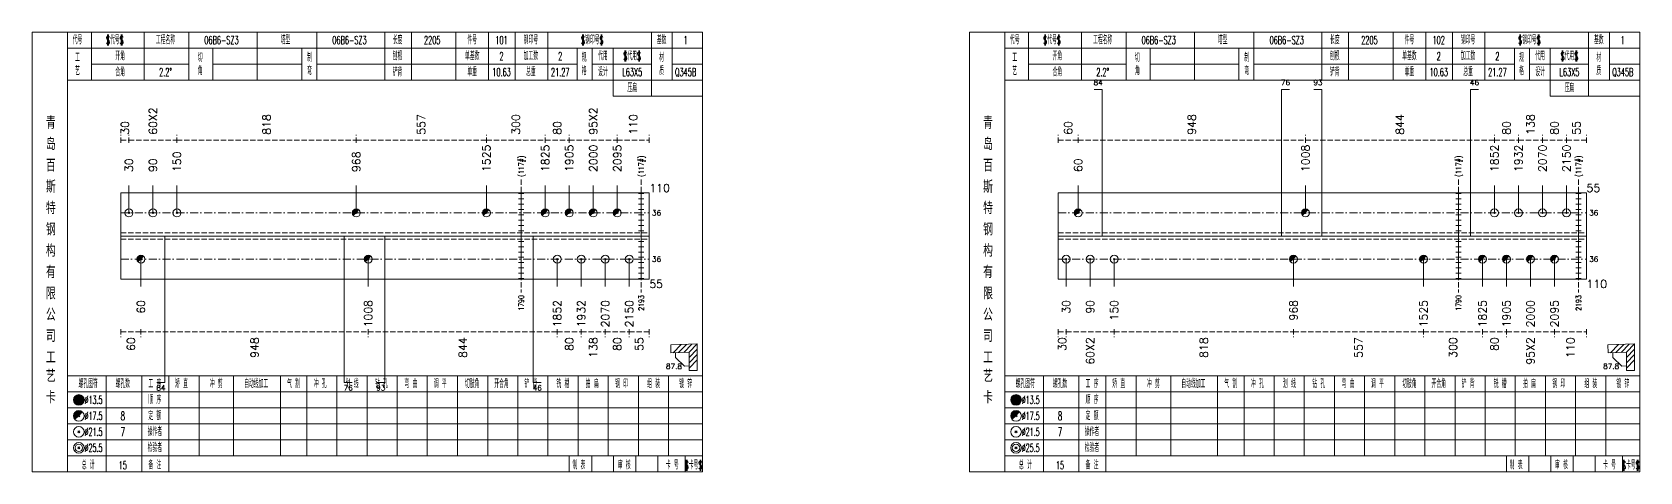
# Model space of a CAD drawing. Extents: x -533 to 8774, y 0 to 7979.
# Drawn here: x 0 to 603, y 7758 to 7923 of the extents above; entities that cross this region are included whole.
import ezdxf
from ezdxf.enums import TextEntityAlignment as Align

# ---------------------------------------------------------------- set-up
doc = ezdxf.new("R2010")
doc.units = 0
doc.header["$MEASUREMENT"] = 0
doc.linetypes.add('一点画线', pattern=[5.2, 3, -1, 0.2, -1])
doc.linetypes.add('虚线', pattern=[2.75, 2, -0.75])
doc.layers.get('0').update_dxf_attribs({"linetype": 'CONTINUOUS', "lineweight": 25})
for name, color, linetype, lineweight in [('1', 7, 'CONTINUOUS', 25), ('2', 7, 'CONTINUOUS', 25), ('4', 7, 'CONTINUOUS', 25), ('5', 7, 'CONTINUOUS', 25)]:
    doc.layers.add(name, color=color, linetype=linetype, lineweight=lineweight)
doc.styles.get("Standard").update_dxf_attribs({"font": 'simplex.shx', "width": 0.7, "height": 3, "bigfont": 'gbhzfs.shx'})

# ---------------------------------------------------------------- blocks, each defined once
blk = doc.blocks.new('孔17.5')
at = {"layer": '5', "color": 7, "linetype": 'Continuous', "lineweight": 0}
for p, q in [((-0.2, -0.2), (0.2, 0.2)), ((-0.2, 0.2), (0.2, -0.2))]:
    blk.add_line(p, q, dxfattribs=at)
at = {"layer": '5', "color": 7, "linetype": 'Continuous', "lineweight": 13}
blk.add_circle((0, 0), 1, dxfattribs=at)
for radius in [0.9, 0.8, 0.7, 0.6, 0.5, 0.4, 0.3, 0.2, 0.1]:
    blk.add_arc((0, 0), radius, 45, 225, dxfattribs=at)
blk = doc.blocks.new('孔21.5')
at = {"layer": '5', "color": 7, "linetype": 'Continuous', "lineweight": 13}
for p, q in [((-0.2, -0.2), (0.2, 0.2)), ((0.2, -0.2), (-0.2, 0.2))]:
    blk.add_line(p, q, dxfattribs=at)
blk.add_circle((0, 0), 1, dxfattribs=at)

msp = doc.modelspace()

# ---------------------------------------------------------------- linework, layer by layer
at = {"color": 8, "linetype": '虚线', "lineweight": 9}
for p, q in [((33.3, 7881.27), (33.3, 7884.27)), ((33.3, 7882.27), (36.3, 7882.27)), ((36.3, 7881.27), (36.3, 7884.27)), ((36.3, 7881.27), (36.3, 7884.27)), ((36.3, 7882.27), (54.3, 7882.27)), ((54.3, 7881.27), (54.3, 7884.27)), ((54.3, 7881.27), (54.3, 7884.27)), ((54.3, 7882.27), (121.53, 7882.27)), ((121.53, 7881.27), (121.53, 7884.27)), ((121.53, 7881.27), (121.53, 7884.27)), ((121.53, 7882.27), (170.31, 7882.27)), ((170.31, 7881.27), (170.31, 7884.27)), ((170.31, 7881.27), (170.31, 7884.27)), ((170.31, 7882.27), (192.4, 7882.27)), ((192.4, 7881.27), (192.4, 7884.27)), ((192.4, 7881.27), (192.4, 7884.27)), ((192.4, 7882.27), (201.4, 7882.27)), ((201.4, 7881.27), (201.4, 7884.27)), ((201.4, 7881.27), (201.4, 7884.27)), ((201.4, 7882.27), (219.4, 7882.27)), ((219.4, 7881.27), (219.4, 7884.27)), ((219.4, 7881.27), (219.4, 7884.27)), ((219.4, 7882.27), (231.4, 7882.27)), ((231.4, 7881.27), (231.4, 7884.27)), ((384.7, 7881.27), (384.7, 7884.27)), ((384.7, 7882.27), (392.2, 7882.27)), ((392.2, 7881.27), (392.2, 7884.27)), ((392.2, 7881.27), (392.2, 7884.27)), ((392.2, 7882.27), (477.43, 7882.27)), ((477.43, 7881.27), (477.43, 7884.27)), ((477.43, 7881.27), (477.43, 7884.27)), ((477.43, 7882.27), (548.3, 7882.27)), ((548.3, 7881.27), (548.3, 7884.27)), ((548.3, 7881.27), (548.3, 7884.27)), ((548.3, 7882.27), (557.3, 7882.27)), ((557.3, 7881.27), (557.3, 7884.27)), ((557.3, 7881.27), (557.3, 7884.27)), ((557.3, 7882.27), (566.3, 7882.27)), ((566.3, 7881.27), (566.3, 7884.27)), ((566.3, 7881.27), (566.3, 7884.27)), ((566.3, 7882.27), (575.3, 7882.27)), ((575.3, 7881.27), (575.3, 7884.27)), ((575.3, 7881.27), (575.3, 7884.27)), ((575.3, 7882.27), (582.8, 7882.27)), ((582.8, 7881.27), (582.8, 7884.27)), ((33.3, 7811.27), (33.3, 7808.27)), ((33.3, 7810.27), (40.8, 7810.27)), ((40.8, 7811.27), (40.8, 7808.27)), ((40.8, 7811.27), (40.8, 7808.27)), ((40.8, 7810.27), (126.03, 7810.27)), ((126.03, 7811.27), (126.03, 7808.27)), ((126.03, 7811.27), (126.03, 7808.27)), ((126.03, 7810.27), (196.9, 7810.27)), ((196.9, 7811.27), (196.9, 7808.27)), ((196.9, 7811.27), (196.9, 7808.27)), ((196.9, 7810.27), (205.9, 7810.27)), ((205.9, 7811.27), (205.9, 7808.27)), ((205.9, 7811.27), (205.9, 7808.27)), ((205.9, 7810.27), (214.9, 7810.27)), ((214.9, 7811.27), (214.9, 7808.27)), ((214.9, 7811.27), (214.9, 7808.27)), ((214.9, 7810.27), (223.9, 7810.27)), ((223.9, 7811.27), (223.9, 7808.27)), ((223.9, 7811.27), (223.9, 7808.27)), ((223.9, 7810.27), (231.4, 7810.27)), ((231.4, 7811.27), (231.4, 7808.27)), ((384.7, 7811.27), (384.7, 7808.27)), ((384.7, 7810.27), (387.7, 7810.27)), ((387.7, 7811.27), (387.7, 7808.27)), ((387.7, 7811.27), (387.7, 7808.27)), ((387.7, 7810.27), (405.7, 7810.27)), ((405.7, 7811.27), (405.7, 7808.27)), ((405.7, 7811.27), (405.7, 7808.27)), ((405.7, 7810.27), (472.93, 7810.27)), ((472.93, 7811.27), (472.93, 7808.27)), ((472.93, 7811.27), (472.93, 7808.27)), ((472.93, 7810.27), (521.71, 7810.27)), ((521.71, 7811.27), (521.71, 7808.27)), ((521.71, 7811.27), (521.71, 7808.27)), ((521.71, 7810.27), (543.8, 7810.27)), ((543.8, 7811.27), (543.8, 7808.27)), ((543.8, 7811.27), (543.8, 7808.27)), ((543.8, 7810.27), (552.8, 7810.27)), ((552.8, 7811.27), (552.8, 7808.27)), ((552.8, 7811.27), (552.8, 7808.27)), ((552.8, 7810.27), (570.8, 7810.27)), ((570.8, 7811.27), (570.8, 7808.27)), ((570.8, 7811.27), (570.8, 7808.27)), ((570.8, 7810.27), (582.8, 7810.27)), ((582.8, 7811.27), (582.8, 7808.27))]:
    msp.add_line(p, q, dxfattribs=at)
at = {"color": 7, "linetype": 'Continuous', "lineweight": 18}
for p, q in [((33.3, 7862.46), (33.3, 7830.08)), ((33.3, 7862.46), (231.4, 7862.46)), ((231.4, 7862.46), (231.4, 7830.08)), ((384.7, 7862.46), (384.7, 7830.08)), ((384.7, 7862.46), (582.8, 7862.46)), ((582.8, 7862.46), (582.8, 7830.08)), ((33.3, 7846.27), (231.4, 7846.27)), ((384.7, 7846.27), (582.8, 7846.27))]:
    msp.add_line(p, q, dxfattribs=at)
at = {"color": 7, "linetype": 'Continuous', "lineweight": 13}
for p, q in [((36.3, 7854.96), (36.3, 7865.27)), ((45.3, 7854.96), (45.3, 7865.27)), ((54.3, 7854.96), (54.3, 7865.27)), ((121.53, 7854.96), (121.53, 7865.27)), ((170.31, 7854.96), (170.31, 7865.27)), ((192.4, 7854.96), (192.4, 7865.27)), ((201.4, 7854.96), (201.4, 7865.27)), ((210.4, 7854.96), (210.4, 7865.27)), ((219.4, 7854.96), (219.4, 7865.27)), ((392.2, 7854.96), (392.2, 7865.27)), ((477.43, 7854.96), (477.43, 7865.27)), ((548.3, 7854.96), (548.3, 7865.27)), ((557.3, 7854.96), (557.3, 7865.27)), ((566.3, 7854.96), (566.3, 7865.27)), ((575.3, 7854.96), (575.3, 7865.27)), ((40.8, 7837.58), (40.8, 7827.27)), ((126.03, 7837.58), (126.03, 7827.27)), ((196.9, 7837.58), (196.9, 7827.27)), ((205.9, 7837.58), (205.9, 7827.27)), ((214.9, 7837.58), (214.9, 7827.27)), ((223.9, 7837.58), (223.9, 7827.27)), ((387.7, 7837.58), (387.7, 7827.27)), ((396.7, 7837.58), (396.7, 7827.27)), ((405.7, 7837.58), (405.7, 7827.27)), ((472.93, 7837.58), (472.93, 7827.27)), ((521.71, 7837.58), (521.71, 7827.27)), ((543.8, 7837.58), (543.8, 7827.27)), ((552.8, 7837.58), (552.8, 7827.27)), ((561.8, 7837.58), (561.8, 7827.27)), ((570.8, 7837.58), (570.8, 7827.27))]:
    msp.add_line(p, q, dxfattribs=at)
at = {"color": 3, "linetype": '一点画线', "lineweight": 13}
for p, q in [((33.3, 7854.96), (231.4, 7854.96)), ((384.7, 7854.96), (582.8, 7854.96)), ((33.3, 7837.58), (231.4, 7837.58)), ((384.7, 7837.58), (582.8, 7837.58))]:
    msp.add_line(p, q, dxfattribs=at)
at = {"color": 1, "linetype": '虚线', "lineweight": 18}
for p, q in [((33.3, 7847.46), (231.4, 7847.46)), ((33.3, 7845.08), (231.4, 7845.08)), ((384.7, 7847.46), (582.8, 7847.46)), ((384.7, 7845.08), (582.8, 7845.08))]:
    msp.add_line(p, q, dxfattribs=at)
at = {"layer": '1', "color": 7, "linetype": 'Continuous', "lineweight": 18}
for p, q in [((33.3, 7830.08), (231.4, 7830.08)), ((384.7, 7830.08), (582.8, 7830.08))]:
    msp.add_line(p, q, dxfattribs=at)
at = {"layer": '2', "color": 7, "linetype": 'Continuous', "lineweight": 13}
for p, q in [((401.2, 7901.27), (398.2, 7901.27)), ((401.2, 7846.27), (401.2, 7901.27)), ((468.43, 7846.27), (468.43, 7901.27)), ((468.43, 7901.27), (471.43, 7901.27)), ((483.62, 7901.27), (480.62, 7901.27)), ((483.62, 7846.27), (483.62, 7901.27)), ((539.3, 7846.27), (539.3, 7901.27)), ((539.3, 7901.27), (542.3, 7901.27)), ((184.4, 7862.27), (182.4, 7862.27)), ((183.4, 7846.27), (183.4, 7862.46)), ((229.4, 7862.27), (227.4, 7862.27)), ((228.4, 7846.27), (228.4, 7862.46)), ((535.8, 7862.27), (533.8, 7862.27)), ((534.8, 7846.27), (534.8, 7862.46)), ((580.8, 7862.27), (578.8, 7862.27)), ((579.8, 7846.27), (579.8, 7862.46)), ((184.4, 7860.27), (182.4, 7860.27)), ((184.4, 7858.27), (182.4, 7858.27)), ((184.4, 7856.27), (182.4, 7856.27)), ((229.4, 7860.27), (227.4, 7860.27)), ((229.4, 7858.27), (227.4, 7858.27)), ((229.4, 7856.27), (227.4, 7856.27)), ((535.8, 7860.27), (533.8, 7860.27)), ((535.8, 7858.27), (533.8, 7858.27)), ((535.8, 7856.27), (533.8, 7856.27)), ((580.8, 7860.27), (578.8, 7860.27)), ((580.8, 7858.27), (578.8, 7858.27)), ((580.8, 7856.27), (578.8, 7856.27)), ((184.4, 7854.27), (182.4, 7854.27)), ((184.4, 7852.27), (182.4, 7852.27)), ((184.4, 7850.27), (182.4, 7850.27)), ((229.4, 7854.27), (227.4, 7854.27)), ((229.4, 7852.27), (227.4, 7852.27)), ((229.4, 7850.27), (227.4, 7850.27)), ((535.8, 7854.27), (533.8, 7854.27)), ((535.8, 7852.27), (533.8, 7852.27)), ((535.8, 7850.27), (533.8, 7850.27)), ((580.8, 7854.27), (578.8, 7854.27)), ((580.8, 7852.27), (578.8, 7852.27)), ((580.8, 7850.27), (578.8, 7850.27)), ((49.8, 7846.27), (49.8, 7791.27)), ((117.03, 7846.27), (117.03, 7791.27)), ((132.22, 7846.27), (132.22, 7791.27)), ((184.4, 7848.27), (182.4, 7848.27)), ((182.4, 7844.27), (184.4, 7844.27)), ((183.4, 7846.27), (183.4, 7830.08)), ((187.9, 7846.27), (187.9, 7791.27)), ((229.4, 7848.27), (227.4, 7848.27)), ((227.4, 7844.27), (229.4, 7844.27)), ((228.4, 7846.27), (228.4, 7830.08)), ((535.8, 7848.27), (533.8, 7848.27)), ((533.8, 7844.27), (535.8, 7844.27)), ((534.8, 7846.27), (534.8, 7830.08)), ((580.8, 7848.27), (578.8, 7848.27)), ((578.8, 7844.27), (580.8, 7844.27)), ((579.8, 7846.27), (579.8, 7830.08)), ((182.4, 7842.27), (184.4, 7842.27)), ((182.4, 7840.27), (184.4, 7840.27)), ((182.4, 7838.27), (184.4, 7838.27)), ((227.4, 7842.27), (229.4, 7842.27)), ((227.4, 7840.27), (229.4, 7840.27)), ((227.4, 7838.27), (229.4, 7838.27)), ((533.8, 7842.27), (535.8, 7842.27)), ((533.8, 7840.27), (535.8, 7840.27)), ((533.8, 7838.27), (535.8, 7838.27)), ((578.8, 7842.27), (580.8, 7842.27)), ((578.8, 7840.27), (580.8, 7840.27)), ((578.8, 7838.27), (580.8, 7838.27)), ((182.4, 7836.27), (184.4, 7836.27)), ((182.4, 7834.27), (184.4, 7834.27)), ((182.4, 7832.27), (184.4, 7832.27)), ((227.4, 7836.27), (229.4, 7836.27)), ((227.4, 7834.27), (229.4, 7834.27)), ((227.4, 7832.27), (229.4, 7832.27)), ((533.8, 7836.27), (535.8, 7836.27)), ((533.8, 7834.27), (535.8, 7834.27)), ((533.8, 7832.27), (535.8, 7832.27)), ((578.8, 7836.27), (580.8, 7836.27)), ((578.8, 7834.27), (580.8, 7834.27)), ((578.8, 7832.27), (580.8, 7832.27)), ((182.4, 7830.27), (184.4, 7830.27)), ((227.4, 7830.27), (229.4, 7830.27)), ((533.8, 7830.27), (535.8, 7830.27)), ((578.8, 7830.27), (580.8, 7830.27)), ((249.4, 7805.77), (239.41, 7805.39)), ((239.41, 7805.39), (239.52, 7802.39)), ((239.52, 7802.39), (246.4, 7802.65)), ((240.4, 7802.42), (243.4, 7805.54)), ((241.27, 7802.46), (241.27, 7800.71)), ((244.65, 7797.45), (241.27, 7800.71)), ((242.4, 7802.5), (245.4, 7805.62)), ((244.4, 7802.58), (247.4, 7805.69)), ((246.4, 7802.65), (249.4, 7805.77)), ((246.4, 7800.65), (249.4, 7803.77)), ((246.4, 7802.65), (246.4, 7795.77)), ((246.4, 7798.65), (249.4, 7801.77)), ((249.4, 7795.77), (249.4, 7805.77)), ((600.8, 7805.77), (590.81, 7805.39)), ((590.81, 7805.39), (590.92, 7802.39)), ((590.92, 7802.39), (597.8, 7802.65)), ((591.8, 7802.42), (594.8, 7805.54)), ((592.67, 7802.46), (592.67, 7800.71)), ((596.05, 7797.45), (592.67, 7800.71)), ((593.8, 7802.5), (596.8, 7805.62)), ((595.8, 7802.58), (598.8, 7805.69)), ((597.8, 7802.65), (600.8, 7805.77)), ((597.8, 7800.65), (600.8, 7803.77)), ((597.8, 7802.65), (597.8, 7795.77)), ((597.8, 7798.65), (600.8, 7801.77)), ((600.8, 7795.77), (600.8, 7805.77)), ((244.65, 7797.45), (246.4, 7797.52)), ((246.4, 7796.65), (249.4, 7799.77)), ((246.4, 7795.77), (249.4, 7795.77)), ((596.05, 7797.45), (597.8, 7797.52)), ((597.8, 7796.65), (600.8, 7799.77)), ((597.8, 7795.77), (600.8, 7795.77)), ((49.8, 7791.27), (46.8, 7791.27)), ((117.03, 7791.27), (120.03, 7791.27)), ((132.22, 7791.27), (129.22, 7791.27)), ((187.9, 7791.27), (190.9, 7791.27))]:
    msp.add_line(p, q, dxfattribs=at)
at = {"layer": '2', "color": 216, "linetype": '虚线', "lineweight": 13}
for p, q in [((183.4, 7867.46), (183.4, 7825.08)), ((228.4, 7867.46), (228.4, 7825.08)), ((534.8, 7867.46), (534.8, 7825.08)), ((579.8, 7867.46), (579.8, 7825.08))]:
    msp.add_line(p, q, dxfattribs=at)
at = {"layer": '4', "color": 1, "linetype": 'Continuous', "lineweight": 18}
for p, q in [((13.3, 7757.77), (13.3, 7922.77)), ((22.2, 7904.77), (22.2, 7922.77)), ((42, 7904.77), (42, 7922.77)), ((58.8, 7904.77), (58.8, 7922.77)), ((84.4, 7904.77), (84.4, 7922.77)), ((106.7, 7904.77), (106.7, 7922.77)), ((132.2, 7904.77), (132.2, 7922.77)), ((142.2, 7904.77), (142.2, 7922.77)), ((158.9, 7904.77), (158.9, 7922.77)), ((171.1, 7904.77), (171.1, 7922.77)), ((181.1, 7904.77), (181.1, 7922.77)), ((193.3, 7904.77), (193.3, 7922.77)), ((232.2, 7898.77), (232.2, 7922.77)), ((240, 7904.77), (240, 7922.77)), ((364.7, 7757.77), (364.7, 7922.77)), ((373.6, 7904.77), (373.6, 7922.77)), ((393.4, 7904.77), (393.4, 7922.77)), ((410.2, 7904.77), (410.2, 7922.77)), ((435.8, 7904.77), (435.8, 7922.77)), ((458.1, 7904.77), (458.1, 7922.77)), ((483.6, 7904.77), (483.6, 7922.77)), ((493.6, 7904.77), (493.6, 7922.77)), ((510.3, 7904.77), (510.3, 7922.77)), ((522.5, 7904.77), (522.5, 7922.77)), ((532.5, 7904.77), (532.5, 7922.77)), ((544.7, 7904.77), (544.7, 7922.77)), ((583.6, 7898.77), (583.6, 7922.77)), ((591.4, 7904.77), (591.4, 7922.77)), ((13.3, 7916.77), (251.4, 7916.77)), ((67.8, 7904.77), (67.8, 7916.77)), ((101.1, 7904.77), (101.1, 7916.77)), ((204.4, 7904.77), (204.4, 7916.77)), ((210, 7904.77), (210, 7916.77)), ((217.8, 7898.77), (217.8, 7916.77)), ((364.7, 7916.77), (602.8, 7916.77)), ((419.2, 7904.77), (419.2, 7916.77)), ((452.5, 7904.77), (452.5, 7916.77)), ((555.8, 7904.77), (555.8, 7916.77)), ((561.4, 7904.77), (561.4, 7916.77)), ((569.2, 7898.77), (569.2, 7916.77)), ((22.2, 7910.77), (58.8, 7910.77)), ((67.8, 7910.77), (101.1, 7910.77)), ((106.7, 7910.77), (204.4, 7910.77)), ((210, 7910.77), (232.2, 7910.77)), ((240, 7910.77), (251.4, 7910.77)), ((373.6, 7910.77), (410.2, 7910.77)), ((419.2, 7910.77), (452.5, 7910.77)), ((458.1, 7910.77), (555.8, 7910.77)), ((561.4, 7910.77), (583.6, 7910.77)), ((591.4, 7910.77), (602.8, 7910.77)), ((13.3, 7904.77), (251.4, 7904.77)), ((364.7, 7904.77), (602.8, 7904.77)), ((217.8, 7898.77), (251.4, 7898.77)), ((569.2, 7898.77), (602.8, 7898.77)), ((13.3, 7793.77), (251.4, 7793.77)), ((27.8, 7757.77), (27.8, 7793.77)), ((41.1, 7757.77), (41.1, 7793.77)), ((51.2, 7757.77), (51.2, 7793.77)), ((62.6, 7763.77), (62.6, 7793.77)), ((75.5, 7763.77), (75.5, 7793.77)), ((93.1, 7763.77), (93.1, 7793.77)), ((103, 7763.77), (103, 7793.77)), ((114.3, 7763.77), (114.3, 7793.77)), ((125.6, 7763.77), (125.6, 7793.77)), ((136.9, 7763.77), (136.9, 7793.77)), ((148.1, 7763.77), (148.1, 7793.77)), ((159.5, 7763.77), (159.5, 7793.77)), ((170.8, 7763.77), (170.8, 7793.77)), ((182.1, 7763.77), (182.1, 7793.77)), ((193.4, 7763.77), (193.4, 7793.77)), ((204.7, 7763.77), (204.7, 7793.77)), ((216, 7763.77), (216, 7793.77)), ((227.3, 7763.77), (227.3, 7793.77)), ((238.6, 7763.77), (238.6, 7793.77)), ((364.7, 7793.77), (602.8, 7793.77)), ((379.2, 7757.77), (379.2, 7793.77)), ((392.5, 7757.77), (392.5, 7793.77)), ((402.6, 7757.77), (402.6, 7793.77)), ((414, 7763.77), (414, 7793.77)), ((426.9, 7763.77), (426.9, 7793.77)), ((444.5, 7763.77), (444.5, 7793.77)), ((454.4, 7763.77), (454.4, 7793.77)), ((465.7, 7763.77), (465.7, 7793.77)), ((477, 7763.77), (477, 7793.77)), ((488.3, 7763.77), (488.3, 7793.77)), ((499.5, 7763.77), (499.5, 7793.77)), ((510.9, 7763.77), (510.9, 7793.77)), ((522.2, 7763.77), (522.2, 7793.77)), ((533.5, 7763.77), (533.5, 7793.77)), ((544.8, 7763.77), (544.8, 7793.77)), ((556.1, 7763.77), (556.1, 7793.77)), ((567.4, 7763.77), (567.4, 7793.77)), ((578.7, 7763.77), (578.7, 7793.77)), ((590, 7763.77), (590, 7793.77)), ((13.3, 7787.77), (251.4, 7787.77)), ((364.7, 7787.77), (602.8, 7787.77)), ((13.3, 7781.77), (251.4, 7781.77)), ((364.7, 7781.77), (602.8, 7781.77)), ((13.3, 7775.77), (251.4, 7775.77)), ((364.7, 7775.77), (602.8, 7775.77)), ((13.3, 7769.77), (251.4, 7769.77)), ((364.7, 7769.77), (602.8, 7769.77)), ((13.3, 7763.77), (251.4, 7763.77)), ((201.4, 7757.77), (201.4, 7763.77)), ((209.8, 7757.77), (209.8, 7763.77)), ((218, 7757.77), (218, 7763.77)), ((226.4, 7757.77), (226.4, 7763.77)), ((234.6, 7757.77), (234.6, 7763.77)), ((244.9, 7757.77), (244.9, 7763.77)), ((364.7, 7763.77), (602.8, 7763.77)), ((552.8, 7757.77), (552.8, 7763.77)), ((561.2, 7757.77), (561.2, 7763.77)), ((569.4, 7757.77), (569.4, 7763.77)), ((577.8, 7757.77), (577.8, 7763.77)), ((586, 7757.77), (586, 7763.77)), ((596.3, 7757.77), (596.3, 7763.77))]:
    msp.add_line(p, q, dxfattribs=at)
at = {"layer": '4', "color": 7, "linetype": 'Continuous', "lineweight": 13}
for p, q in [((17.3, 7784.57), (17.7, 7784.97)), ((17.7, 7784.57), (17.3, 7784.97)), ((368.7, 7784.57), (369.1, 7784.97)), ((369.1, 7784.57), (368.7, 7784.97)), ((17.1, 7772.37), (17.9, 7773.17)), ((17.9, 7772.37), (17.1, 7773.17)), ((368.5, 7772.37), (369.3, 7773.17)), ((369.3, 7772.37), (368.5, 7773.17)), ((17.1, 7766.37), (17.9, 7767.17)), ((17.9, 7766.37), (17.1, 7767.17)), ((368.5, 7766.37), (369.3, 7767.17)), ((369.3, 7766.37), (368.5, 7767.17))]:
    msp.add_line(p, q, dxfattribs=at)
at = {"layer": '4', "color": 7, "linetype": 'Continuous', "lineweight": 0}
for p, q in [((17.1, 7778.37), (17.9, 7779.17)), ((17.1, 7779.17), (17.9, 7778.37)), ((368.5, 7778.37), (369.3, 7779.17)), ((368.5, 7779.17), (369.3, 7778.37))]:
    msp.add_line(p, q, dxfattribs=at)
at = {"layer": '4', "color": 1, "linetype": 'Continuous', "lineweight": 18}
for points in [[(0, 7922.77), (0, 7757.77), (251.4, 7757.77), (251.4, 7922.77)], [(351.4, 7922.77), (351.4, 7757.77), (602.8, 7757.77), (602.8, 7922.77)]]:
    msp.add_lwpolyline(points, close=True, dxfattribs=at)
at = {"layer": '4', "color": 7, "linetype": 'Continuous', "lineweight": 13}
for centre, radius in [((17.5, 7784.77), 2), ((17.5, 7784.77), 1.8), ((17.5, 7784.77), 1.6), ((17.5, 7784.77), 1.4), ((17.5, 7784.77), 1.2), ((17.5, 7784.77), 1), ((17.5, 7784.77), 0.8), ((17.5, 7784.77), 0.6), ((17.5, 7784.77), 0.4), ((17.5, 7784.77), 0.2), ((368.9, 7784.77), 2), ((368.9, 7784.77), 1.8), ((368.9, 7784.77), 1.6), ((368.9, 7784.77), 1.4), ((368.9, 7784.77), 1.2), ((368.9, 7784.77), 1), ((368.9, 7784.77), 0.8), ((368.9, 7784.77), 0.6), ((368.9, 7784.77), 0.4), ((368.9, 7784.77), 0.2), ((17.5, 7778.77), 2), ((368.9, 7778.77), 2), ((17.5, 7772.77), 2), ((368.9, 7772.77), 2), ((17.5, 7766.77), 2), ((17.5, 7766.77), 1.4), ((368.9, 7766.77), 2), ((368.9, 7766.77), 1.4)]:
    msp.add_circle(centre, radius, dxfattribs=at)
for centre, radius in [((17.5, 7778.77), 1.8), ((17.5, 7778.77), 1.6), ((17.5, 7778.77), 1.4), ((17.5, 7778.77), 1.2), ((17.5, 7778.77), 1), ((17.5, 7778.77), 0.8), ((17.5, 7778.77), 0.6), ((17.5, 7778.77), 0.4), ((17.5, 7778.77), 0.2), ((368.9, 7778.77), 1.8), ((368.9, 7778.77), 1.6), ((368.9, 7778.77), 1.4), ((368.9, 7778.77), 1.2), ((368.9, 7778.77), 1), ((368.9, 7778.77), 0.8), ((368.9, 7778.77), 0.6), ((368.9, 7778.77), 0.4), ((368.9, 7778.77), 0.2)]:
    msp.add_arc(centre, radius, 45, 225, dxfattribs=at)

# ---------------------------------------------------------------- block references
at = {"color": 7, "linetype": 'Continuous', "lineweight": 13, "xscale": 1.5, "yscale": 1.5, "zscale": 1.5}
for name, p in [('孔21.5', (36.3, 7854.96)), ('孔21.5', (45.3, 7854.96)), ('孔21.5', (54.3, 7854.96)), ('孔17.5', (121.53, 7854.96)), ('孔17.5', (170.31, 7854.96)), ('孔17.5', (192.4, 7854.96)), ('孔17.5', (201.4, 7854.96)), ('孔17.5', (210.4, 7854.96)), ('孔17.5', (219.4, 7854.96)), ('孔17.5', (392.2, 7854.96)), ('孔17.5', (477.43, 7854.96)), ('孔21.5', (548.3, 7854.96)), ('孔21.5', (557.3, 7854.96)), ('孔21.5', (566.3, 7854.96)), ('孔21.5', (575.3, 7854.96))]:
    msp.add_blockref(name, p, dxfattribs=at)
at = {"layer": '1', "color": 7, "linetype": 'Continuous', "lineweight": 13, "xscale": 1.5, "yscale": 1.5, "zscale": 1.5}
for name, p in [('孔17.5', (40.8, 7837.58)), ('孔17.5', (126.03, 7837.58)), ('孔21.5', (196.9, 7837.58)), ('孔21.5', (205.9, 7837.58)), ('孔21.5', (214.9, 7837.58)), ('孔21.5', (223.9, 7837.58)), ('孔21.5', (387.7, 7837.58)), ('孔21.5', (396.7, 7837.58)), ('孔21.5', (405.7, 7837.58)), ('孔17.5', (472.93, 7837.58)), ('孔17.5', (521.71, 7837.58)), ('孔17.5', (543.8, 7837.58)), ('孔17.5', (552.8, 7837.58)), ('孔17.5', (561.8, 7837.58)), ('孔17.5', (570.8, 7837.58))]:
    msp.add_blockref(name, p, dxfattribs=at)

# ---------------------------------------------------------------- texts
at = {"color": 8, "linetype": 'Continuous', "lineweight": 9}
for s, p in [('60X2', (45.3, 7884.27)), ('818', (87.92, 7884.27)), ('557', (145.92, 7884.27)), ('300', (181.35, 7884.27)), ('95X2', (210.4, 7884.27)), ('110', (225.4, 7884.27)), ('948', (434.82, 7884.27)), ('844', (512.87, 7884.27)), ('138', (561.8, 7884.27)), ('30', (34.8, 7884.27)), ('80', (196.9, 7884.27)), ('60', (388.45, 7884.27)), ('80', (552.8, 7884.27)), ('80', (570.8, 7884.27)), ('55', (579.05, 7884.27))]:
    msp.add_text(s, height=3, rotation=90, dxfattribs=at).set_placement(p, align=Align.MIDDLE_LEFT)
at = {"color": 7, "linetype": 'Continuous', "lineweight": 13}
for s, p in [('1525', (170.31, 7870.27)), ('1825', (192.4, 7870.27)), ('1905', (201.4, 7870.27)), ('2000', (210.4, 7870.27)), ('2095', (219.4, 7870.27)), ('1008', (477.43, 7870.27)), ('1852', (548.3, 7870.27)), ('1932', (557.3, 7870.27)), ('2070', (566.3, 7870.27)), ('2150', (575.3, 7870.27)), ('30', (36.3, 7870.27)), ('90', (45.3, 7870.27)), ('150', (54.3, 7870.27)), ('968', (121.53, 7870.27)), ('60', (392.2, 7870.27))]:
    msp.add_text(s, height=3, rotation=90, dxfattribs=at).set_placement(p, align=Align.MIDDLE_LEFT)
for s, height, p in [('110', 3, (231.4, 7864.27)), ('55', 3, (582.8, 7864.27)), ('36', 2, (232.4, 7854.96)), ('36', 2, (583.8, 7854.96)), ('36', 2, (232.4, 7837.58)), ('36', 2, (583.8, 7837.58))]:
    msp.add_text(s, height=height, dxfattribs=at).set_placement(p, align=Align.MIDDLE_LEFT)
at = {"color": 8, "linetype": 'Continuous', "lineweight": 9}
for s, p in [('60', (37.05, 7808.27)), ('948', (83.42, 7808.27)), ('844', (161.47, 7808.27)), ('80', (201.4, 7808.27)), ('138', (210.4, 7808.27)), ('80', (219.4, 7808.27)), ('55', (227.65, 7808.27)), ('30', (386.2, 7808.27)), ('60X2', (396.7, 7808.27)), ('818', (439.32, 7808.27)), ('557', (497.32, 7808.27)), ('300', (532.75, 7808.27)), ('80', (548.3, 7808.27)), ('95X2', (561.8, 7808.27)), ('110', (576.8, 7808.27))]:
    msp.add_text(s, height=3, rotation=90, dxfattribs=at).set_placement(p, align=Align.MIDDLE_RIGHT)
at = {"layer": '1', "color": 7, "linetype": 'Continuous', "lineweight": 13}
for s, p in [('55', (231.4, 7828.27)), ('110', (582.8, 7828.27))]:
    msp.add_text(s, height=3, dxfattribs=at).set_placement(p, align=Align.MIDDLE_LEFT)
for s, p in [('60', (40.8, 7822.27)), ('1008', (126.03, 7822.27)), ('1852', (196.9, 7822.27)), ('1932', (205.9, 7822.27)), ('2070', (214.9, 7822.27)), ('2150', (223.9, 7822.27)), ('30', (387.7, 7822.27)), ('90', (396.7, 7822.27)), ('150', (405.7, 7822.27)), ('968', (472.93, 7822.27)), ('1525', (521.71, 7822.27)), ('1825', (543.8, 7822.27)), ('1905', (552.8, 7822.27)), ('2000', (561.8, 7822.27)), ('2095', (570.8, 7822.27))]:
    msp.add_text(s, height=3, rotation=90, dxfattribs=at).set_placement(p, align=Align.MIDDLE_RIGHT)
at = {"layer": '2', "color": 7, "linetype": 'Continuous', "lineweight": 13}
for s, p in [('84', (399.7, 7902.27)), ('76', (469.93, 7902.27)), ('93', (482.12, 7902.27)), ('46', (540.8, 7902.27))]:
    msp.add_text(s, height=2, dxfattribs=at).set_placement(p, align=Align.BOTTOM_CENTER)
at = {"layer": '2', "color": 7, "linetype": 'Continuous', "lineweight": 13, "width": 0.7}
for p in [(183.4, 7868.46), (228.4, 7868.46), (534.8, 7868.46), (579.8, 7868.46)]:
    msp.add_text('(117#)', height=2, rotation=90, dxfattribs=at).set_placement(p, align=Align.MIDDLE_LEFT)
for s, p in [('1790', (183.4, 7824.08)), ('2193', (228.4, 7824.08)), ('1790', (534.8, 7824.08)), ('2193', (579.8, 7824.08))]:
    msp.add_text(s, height=2, rotation=90, dxfattribs=at).set_placement(p, align=Align.MIDDLE_RIGHT)
at = {"layer": '2', "color": 7, "linetype": 'Continuous', "lineweight": 13}
for p in [(243.65, 7795.77), (595.05, 7795.77)]:
    msp.add_text('87.8', height=2, dxfattribs=at).set_placement(p, align=Align.BOTTOM_RIGHT)
for s, p in [('84', (48.3, 7790.27)), ('76', (118.53, 7790.27)), ('93', (130.72, 7790.27)), ('46', (189.4, 7790.27))]:
    msp.add_text(s, height=2, dxfattribs=at).set_placement(p, align=Align.TOP_CENTER)
at = {"layer": '4', "color": 1, "linetype": 'Continuous', "lineweight": 13}
for s, height, width, p in [('代号', 3, 0.6, (17, 7919.77)), ('$代号$', 3, 0.6, (31, 7919.77)), ('工程名称', 3, 0.6, (50, 7919.77)), ('06B6-SZ3', 3, 0.6, (71, 7919.77)), ('塔型', 3, 0.6, (95, 7919.77)), ('06B6-SZ3', 3, 0.6, (119, 7919.77)), ('长度', 3, 0.6, (137, 7919.77)), ('2205', 3, 0.6, (150, 7919.77)), ('件号', 3, 0.6, (165, 7919.77)), ('101', 3, 0.6, (176, 7919.77)), ('钢印号', 3, 0.6, (187, 7919.77)), ('$钢印号$', 3, 0.6, (210, 7919.77)), ('基数', 3, 0.6, (236, 7919.77)), ('1', 3, 0.6, (245, 7919.77)), ('代号', 3, 0.6, (368.4, 7919.77)), ('$代号$', 3, 0.6, (382.4, 7919.77)), ('工程名称', 3, 0.6, (401.4, 7919.77)), ('06B6-SZ3', 3, 0.6, (422.4, 7919.77)), ('塔型', 3, 0.6, (446.4, 7919.77)), ('06B6-SZ3', 3, 0.6, (470.4, 7919.77)), ('长度', 3, 0.6, (488.4, 7919.77)), ('2205', 3, 0.6, (501.4, 7919.77)), ('件号', 3, 0.6, (516.4, 7919.77)), ('102', 3, 0.6, (527.4, 7919.77)), ('钢印号', 3, 0.6, (538.4, 7919.77)), ('$钢印号$', 3, 0.6, (561.4, 7919.77)), ('基数', 3, 0.6, (587.4, 7919.77)), ('1', 3, 0.6, (596.4, 7919.77)), ('开角', 3, 0.6, (33, 7913.77)), ('切', 3, 0.6, (63, 7913.17)), ('制', 3, 0.6, (104, 7913.17)), ('刨根', 3, 0.6, (137, 7913.77)), ('单基数', 3, 0.6, (165, 7913.77)), ('2', 3, 0.6, (176, 7913.77)), ('加工数', 3, 0.6, (187, 7913.77)), ('2', 3, 0.6, (198, 7913.77)), ('规', 3, 0.6, (207, 7913.17)), ('代用', 3, 0.6, (214, 7913.77)), ('$代用$', 3, 0.6, (225, 7913.77)), ('材', 3, 0.6, (236, 7913.17)), ('开角', 3, 0.6, (384.4, 7913.77)), ('切', 3, 0.6, (414.4, 7913.17)), ('制', 3, 0.6, (455.4, 7913.17)), ('刨根', 3, 0.6, (488.4, 7913.77)), ('单基数', 3, 0.6, (516.4, 7913.77)), ('2', 3, 0.6, (527.4, 7913.77)), ('加工数', 3, 0.6, (538.4, 7913.77)), ('2', 3, 0.6, (549.4, 7913.77)), ('规', 3, 0.6, (558.4, 7913.17)), ('代用', 3, 0.6, (565.4, 7913.77)), ('$代用$', 3, 0.6, (576.4, 7913.77)), ('材', 3, 0.6, (587.4, 7913.17)), ('工', 3, 0.6, (17, 7913.17)), ('艺', 3, 0.6, (17, 7908.17)), ('合角', 3, 0.6, (33, 7907.77)), ('2.2%%d', 3, 0.6, (50, 7907.77)), ('角', 3, 0.6, (63, 7908.17)), ('弯', 3, 0.6, (104, 7908.17)), ('铲背', 3, 0.6, (137, 7907.77)), ('单重', 3, 0.6, (165, 7907.77)), ('10.63', 3, 0.6, (176, 7907.77)), ('总重', 3, 0.6, (187, 7907.77)), ('21.27', 3, 0.6, (198, 7907.77)), ('格', 3, 0.6, (207, 7908.17)), ('设计', 3, 0.6, (214, 7907.77)), ('L63X5', 3, 0.6, (225, 7907.77)), ('质', 3, 0.6, (236, 7908.17)), ('Q345B', 3, 0.6, (245, 7907.77)), ('工', 3, 0.6, (368.4, 7913.17)), ('艺', 3, 0.6, (368.4, 7908.17)), ('合角', 3, 0.6, (384.4, 7907.77)), ('2.2%%d', 3, 0.6, (401.4, 7907.77)), ('角', 3, 0.6, (414.4, 7908.17)), ('弯', 3, 0.6, (455.4, 7908.17)), ('铲背', 3, 0.6, (488.4, 7907.77)), ('单重', 3, 0.6, (516.4, 7907.77)), ('10.63', 3, 0.6, (527.4, 7907.77)), ('总重', 3, 0.6, (538.4, 7907.77)), ('21.27', 3, 0.6, (549.4, 7907.77)), ('格', 3, 0.6, (558.4, 7908.17)), ('设计', 3, 0.6, (565.4, 7907.77)), ('L63X5', 3, 0.6, (576.4, 7907.77)), ('质', 3, 0.6, (587.4, 7908.17)), ('Q345B', 3, 0.6, (596.4, 7907.77)), ('压扁', 3, 0.6, (225, 7901.77)), ('压扁', 3, 0.6, (576.4, 7901.77)), ('青', 4.6, 0.8, (7, 7888.77)), ('青', 4.6, 0.8, (358.4, 7888.77)), ('岛', 4.6, 0.8, (7, 7880.77)), ('岛', 4.6, 0.8, (358.4, 7880.77)), ('百', 4.6, 0.8, (7, 7872.77)), ('百', 4.6, 0.8, (358.4, 7872.77)), ('斯', 4.6, 0.8, (7, 7864.77)), ('斯', 4.6, 0.8, (358.4, 7864.77)), ('特', 4.6, 0.8, (7, 7856.77)), ('特', 4.6, 0.8, (358.4, 7856.77)), ('钢', 4.6, 0.8, (7, 7848.77)), ('钢', 4.6, 0.8, (358.4, 7848.77)), ('构', 4.6, 0.8, (7, 7840.77)), ('构', 4.6, 0.8, (358.4, 7840.77)), ('有', 4.6, 0.8, (7, 7832.77)), ('有', 4.6, 0.8, (358.4, 7832.77)), ('限', 4.6, 0.8, (7, 7824.77)), ('限', 4.6, 0.8, (358.4, 7824.77)), ('公', 4.6, 0.8, (7, 7816.77)), ('公', 4.6, 0.8, (358.4, 7816.77)), ('司', 4.6, 0.8, (7, 7808.77)), ('司', 4.6, 0.8, (358.4, 7808.77)), ('工', 4.6, 0.8, (7, 7800.77)), ('工', 4.6, 0.8, (358.4, 7800.77)), ('艺', 4.6, 0.8, (7, 7793.77)), ('艺', 4.6, 0.8, (358.4, 7793.77)), ('卡', 4.6, 0.8, (7, 7785.77)), ('螺孔图符', 3, 0.6, (21, 7790.77)), ('螺孔数', 3, 0.6, (34, 7790.77)), ('工 序', 3, 0.6, (46, 7790.77)), ('矫 直', 3, 0.6, (56, 7790.77)), ('冲 剪', 3, 0.6, (69, 7790.77)), ('自动线加工', 3, 0.6, (84, 7790.77)), ('气 割', 3, 0.6, (98, 7790.77)), ('冲 孔', 3, 0.6, (108, 7790.77)), ('划 线', 3, 0.6, (120, 7790.77)), ('钻 孔', 3, 0.6, (131, 7790.77)), ('弯 曲', 3, 0.6, (142, 7790.77)), ('调 平', 3, 0.6, (153, 7790.77)), ('切肢角', 3, 0.6, (165, 7790.77)), ('开合角', 3, 0.6, (176, 7790.77)), ('铲 背', 3, 0.6, (187, 7790.77)), ('铣 槽', 3, 0.6, (199, 7790.77)), ('拍 扁', 3, 0.6, (210, 7790.77)), ('钢 印', 3, 0.6, (221, 7790.77)), ('组 装', 3, 0.6, (233, 7790.77)), ('镀 锌', 3, 0.6, (245, 7790.77)), ('卡', 4.6, 0.8, (358.4, 7785.77)), ('螺孔图符', 3, 0.6, (372.4, 7790.77)), ('螺孔数', 3, 0.6, (385.4, 7790.77)), ('工 序', 3, 0.6, (397.4, 7790.77)), ('矫 直', 3, 0.6, (407.4, 7790.77)), ('冲 剪', 3, 0.6, (420.4, 7790.77)), ('自动线加工', 3, 0.6, (435.4, 7790.77)), ('气 割', 3, 0.6, (449.4, 7790.77)), ('冲 孔', 3, 0.6, (459.4, 7790.77)), ('划 线', 3, 0.6, (471.4, 7790.77)), ('钻 孔', 3, 0.6, (482.4, 7790.77)), ('弯 曲', 3, 0.6, (493.4, 7790.77)), ('调 平', 3, 0.6, (504.4, 7790.77)), ('切肢角', 3, 0.6, (516.4, 7790.77)), ('开合角', 3, 0.6, (527.4, 7790.77)), ('铲 背', 3, 0.6, (538.4, 7790.77)), ('铣 槽', 3, 0.6, (550.4, 7790.77)), ('拍 扁', 3, 0.6, (561.4, 7790.77)), ('钢 印', 3, 0.6, (572.4, 7790.77)), ('组 装', 3, 0.6, (584.4, 7790.77)), ('镀 锌', 3, 0.6, (596.4, 7790.77)), ('%%C13.5', 3, 0.5, (23, 7784.77)), ('顺 序', 3, 0.6, (46, 7784.77)), ('%%C13.5', 3, 0.5, (374.4, 7784.77)), ('顺 序', 3, 0.6, (397.4, 7784.77)), ('%%C17.5', 3, 0.5, (23, 7778.77)), ('8', 3.2, 0.6, (34, 7778.77)), ('定 额', 3, 0.6, (46, 7778.77)), ('%%C17.5', 3, 0.5, (374.4, 7778.77)), ('8', 3.2, 0.6, (385.4, 7778.77)), ('定 额', 3, 0.6, (397.4, 7778.77)), ('%%C21.5', 3, 0.5, (23, 7772.77)), ('7', 3.2, 0.6, (34, 7772.77)), ('操作者', 3, 0.6, (46, 7772.77)), ('%%C21.5', 3, 0.5, (374.4, 7772.77)), ('7', 3.2, 0.6, (385.4, 7772.77)), ('操作者', 3, 0.6, (397.4, 7772.77)), ('%%C25.5', 3, 0.5, (23, 7766.77)), ('检验者', 3, 0.6, (46, 7766.77)), ('%%C25.5', 3, 0.5, (374.4, 7766.77)), ('检验者', 3, 0.6, (397.4, 7766.77)), ('总 计', 3, 0.6, (21, 7760.27)), ('15', 3, 0.6, (34, 7760.27)), ('备 注', 3, 0.6, (46, 7760.27)), ('制 表', 3, 0.6, (205, 7760.27)), ('审 核', 3, 0.6, (222, 7760.27)), ('卡 号', 3, 0.6, (240, 7760.27)), ('$卡号$', 3, 0.6, (248, 7760.27)), ('总 计', 3, 0.6, (372.4, 7760.27)), ('15', 3, 0.6, (385.4, 7760.27)), ('备 注', 3, 0.6, (397.4, 7760.27)), ('制 表', 3, 0.6, (556.4, 7760.27)), ('审 核', 3, 0.6, (573.4, 7760.27)), ('卡 号', 3, 0.6, (591.4, 7760.27)), ('$卡号$', 3, 0.6, (599.4, 7760.27))]:
    msp.add_text(s, height=height, dxfattribs=dict(at, width=width)).set_placement(p, align=Align.MIDDLE_CENTER)

doc.saveas('drawing.dxf')
